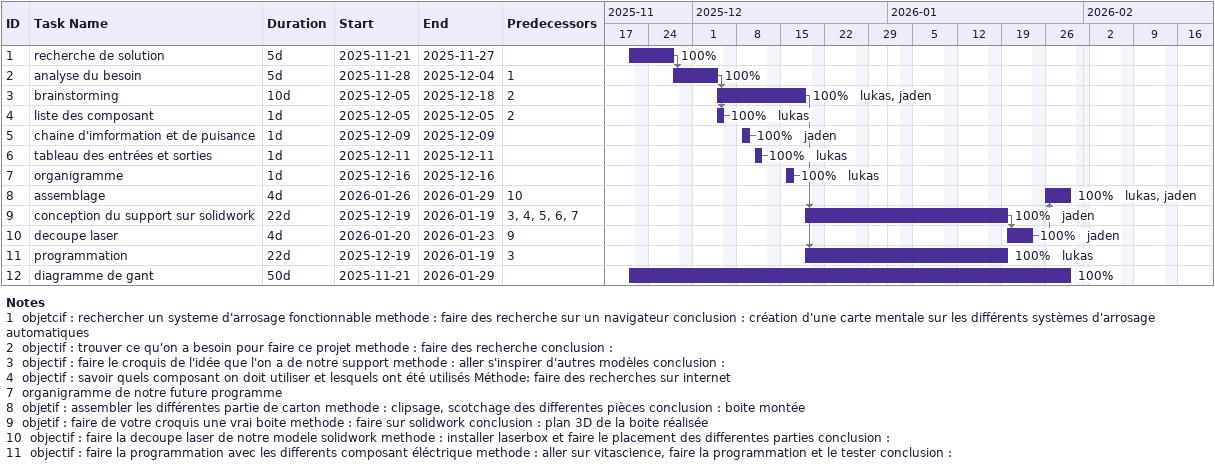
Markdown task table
| ID | Task | Duration | Start | Finish | Predecessors | Resources | % complete |
|---|---|---|---|---|---|---|---|
| 1 | recherche de solution | 5d | 2025-11-21 | 2025-11-27 |  |  | 100 |
| 2 | analyse du besoin | 5d | 2025-11-28 | 2025-12-04 | 1 |  | 100 |
| 3 | brainstorming | 10d | 2025-12-05 | 2025-12-18 | 2 | lukas, jaden | 100 |
| 4 | liste des composant | 1d | 2025-12-05 | 2025-12-05 | 2 | lukas | 100 |
| 5 | chaine d'imformation et de puisance | 1d | 2025-12-09 | 2025-12-09 |  | jaden | 100 |
| 6 | tableau des entrées et sorties | 1d | 2025-12-11 | 2025-12-11 |  | lukas | 100 |
| 7 | organigramme | 1d | 2025-12-16 | 2025-12-16 |  | lukas | 100 |
| 8 | assemblage | 4d | 2026-01-26 | 2026-01-29 | 10 | lukas, jaden | 100 |
| 9 | conception du support sur solidwork | 22d | 2025-12-19 | 2026-01-19 | 3, 4, 5, 6, 7 | jaden | 100 |
| 10 | decoupe laser | 4d | 2026-01-20 | 2026-01-23 | 9 | jaden | 100 |
| 11 | programmation | 22d | 2025-12-19 | 2026-01-19 | 3 | lukas | 100 |
| 12 | diagramme de gant | 50d | 2025-11-21 | 2026-01-29 |  |  | 100 |

Notes
- 1: objetcif : rechercher un systeme d'arrosage fonctionnable methode : faire des recherche sur un navigateur conclusion : création d'une carte mentale sur les différents systèmes d'arrosage automatiques
- 2: objectif : trouver ce qu'on a besoin pour faire ce projet methode : faire des recherche conclusion :
- 3: objectif : faire le croquis de l'idée que l'on a de notre support methode : aller s'inspirer d'autres modèles conclusion :
- 4: objectif : savoir quels composant on doit utiliser et lesquels ont été utilisés Méthode: faire des recherches sur internet
- 7: organigramme de notre future programme
- 8: objetif : assembler les différentes partie de carton methode : clipsage, scotchage des differentes pièces conclusion : boite montée
- 9: objetif : faire de votre croquis une vrai boite methode : faire sur solidwork conclusion : plan 3D de la boite réalisée
- 10: objectif : faire la decoupe laser de notre modele solidwork methode : installer laserbox et faire le placement des differentes parties conclusion :
- 11: objectif : faire la programmation avec les differents composant éléctrique methode : aller sur vitascience, faire la programmation et le tester conclusion :
